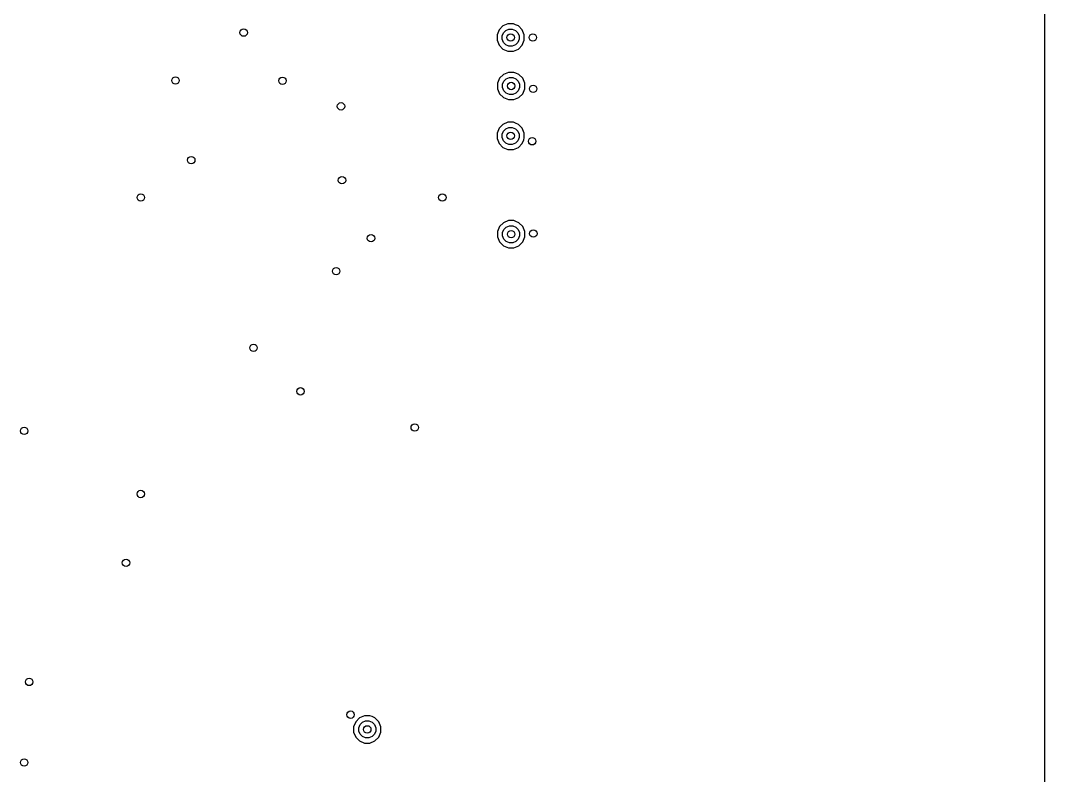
# Model space of a CAD drawing. Extents: x 114.9 to 199.6, y -137.1 to -76.7.
# Drawn here: x 178.87 to 199.58, y -107.12 to -91.84 of the extents above; entities that cross this region are included whole.
import ezdxf

# ---------------------------------------------------------------- set-up
doc = ezdxf.new("R2010")
doc.units = 0
doc.layers.add('BLACK', color=7, linetype='CONTINUOUS')

msp = doc.modelspace()

# ---------------------------------------------------------------- linework, layer by layer
at = {"layer": 'BLACK', "linetype": 'CONTINUOUS'}
for p, q in [((199.5795, -77.402406), (199.5795, -130.397593)), ((188.62394, -91.956444), (188.546444, -92.03394)), ((188.725198, -91.9145), (188.62394, -91.956444)), ((188.7252, -91.9145), (188.725198, -91.9145)), ((188.8348, -91.9145), (188.7252, -91.9145)), ((188.834801, -91.9145), (188.8348, -91.9145)), ((188.876744, -91.931874), (188.834801, -91.9145)), ((188.936058, -91.956443), (188.876744, -91.931874)), ((188.936059, -91.956444), (188.936058, -91.956443)), ((188.936061, -91.956445), (188.936059, -91.956444)), ((189.013555, -92.033939), (188.936061, -91.956445)), ((188.546444, -92.03394), (188.5045, -92.135198)), ((188.5045, -92.135198), (188.5045, -92.1352)), ((188.5045, -92.1352), (188.5045, -92.2448)), ((188.608363, -92.155859), (188.634493, -92.092775)), ((188.608363, -92.224141), (188.608363, -92.155859)), ((188.634493, -92.092775), (188.682775, -92.044493)), ((188.682775, -92.044493), (188.745859, -92.018363)), ((188.745859, -92.018363), (188.814141, -92.018363)), ((188.814141, -92.018363), (188.877225, -92.044493)), ((188.877225, -92.044493), (188.925507, -92.092775)), ((188.925507, -92.092775), (188.951637, -92.155859)), ((188.951637, -92.155859), (188.951637, -92.224141)), ((189.013555, -92.03394), (189.013555, -92.033939)), ((189.013557, -92.033942), (189.013555, -92.03394)), ((189.0555, -92.1352), (189.013557, -92.033942)), ((189.0555, -92.2448), (189.0555, -92.1352)), ((188.5045, -92.2448), (188.546443, -92.346058)), ((188.546443, -92.346058), (188.546444, -92.346059)), ((188.546444, -92.346059), (188.546445, -92.346061)), ((188.546445, -92.346061), (188.623939, -92.423555)), ((188.634493, -92.287225), (188.608363, -92.224141)), ((188.682775, -92.335507), (188.634493, -92.287225)), ((188.745859, -92.361637), (188.682775, -92.335507)), ((188.814141, -92.361637), (188.745859, -92.361637)), ((188.877225, -92.335507), (188.814141, -92.361637)), ((188.925507, -92.287225), (188.877225, -92.335507)), ((188.951637, -92.224141), (188.925507, -92.287225)), ((188.936061, -92.423555), (189.013555, -92.346061)), ((189.013555, -92.34606), (189.013557, -92.346058)), ((189.013555, -92.346061), (189.013555, -92.34606)), ((189.013557, -92.346058), (189.0555, -92.2448)), ((188.623939, -92.423555), (188.62394, -92.423555)), ((188.62394, -92.423555), (188.623942, -92.423557)), ((188.623942, -92.423557), (188.7252, -92.4655)), ((188.7252, -92.4655), (188.725202, -92.4655)), ((188.725202, -92.4655), (188.834798, -92.4655)), ((188.834798, -92.4655), (188.8348, -92.4655)), ((188.8348, -92.4655), (188.936058, -92.423557)), ((188.936058, -92.423557), (188.93606, -92.423555)), ((188.93606, -92.423555), (188.936061, -92.423555)), ((188.63394, -92.936444), (188.556444, -93.01394)), ((188.735198, -92.8945), (188.63394, -92.936444)), ((188.692775, -93.024493), (188.755859, -92.998363)), ((188.7352, -92.8945), (188.735198, -92.8945)), ((188.8448, -92.8945), (188.7352, -92.8945)), ((188.755859, -92.998363), (188.824141, -92.998363)), ((188.824141, -92.998363), (188.887225, -93.024493)), ((188.844801, -92.8945), (188.8448, -92.8945)), ((188.886744, -92.911874), (188.844801, -92.8945)), ((188.946058, -92.936443), (188.886744, -92.911874)), ((188.946059, -92.936444), (188.946058, -92.936443)), ((188.946061, -92.936445), (188.946059, -92.936444)), ((189.023555, -93.013939), (188.946061, -92.936445)), ((188.556444, -93.01394), (188.5145, -93.115198)), ((188.5145, -93.115198), (188.5145, -93.1152)), ((188.5145, -93.1152), (188.5145, -93.2248)), ((188.618363, -93.135859), (188.644493, -93.072775)), ((188.618363, -93.204141), (188.618363, -93.135859)), ((188.644493, -93.267225), (188.618363, -93.204141)), ((188.644493, -93.072775), (188.692775, -93.024493)), ((188.887225, -93.024493), (188.935507, -93.072775)), ((188.935507, -93.072775), (188.961637, -93.135859)), ((188.961637, -93.204141), (188.935507, -93.267225)), ((188.961637, -93.135859), (188.961637, -93.204141)), ((189.023555, -93.01394), (189.023555, -93.013939)), ((189.023557, -93.013942), (189.023555, -93.01394)), ((189.0655, -93.1152), (189.023557, -93.013942)), ((189.064666, -93.193446), (189.0655, -93.191432)), ((189.064666, -93.226813), (189.064666, -93.193446)), ((189.0655, -93.191432), (189.0655, -93.1152)), ((188.5145, -93.2248), (188.556443, -93.326058)), ((188.556443, -93.326058), (188.556444, -93.326059)), ((188.556444, -93.326059), (188.556445, -93.326061)), ((188.556445, -93.326061), (188.633939, -93.403555)), ((188.633939, -93.403555), (188.63394, -93.403555)), ((188.63394, -93.403555), (188.633942, -93.403557)), ((188.633942, -93.403557), (188.7352, -93.4455)), ((188.692775, -93.315507), (188.644493, -93.267225)), ((188.755859, -93.341637), (188.692775, -93.315507)), ((188.824141, -93.341637), (188.755859, -93.341637)), ((188.887225, -93.315507), (188.824141, -93.341637)), ((188.8448, -93.4455), (188.946058, -93.403557)), ((188.935507, -93.267225), (188.887225, -93.315507)), ((188.946058, -93.403557), (188.94606, -93.403555)), ((188.94606, -93.403555), (188.946061, -93.403555)), ((188.946061, -93.403555), (189.023555, -93.326061)), ((189.023555, -93.32606), (189.023557, -93.326058)), ((189.023555, -93.326061), (189.023555, -93.32606)), ((189.023557, -93.326058), (189.064666, -93.226813)), ((188.7352, -93.4455), (188.735202, -93.4455)), ((188.735202, -93.4455), (188.844798, -93.4455)), ((188.844798, -93.4455), (188.8448, -93.4455)), ((188.546444, -94.02394), (188.5045, -94.125198)), ((188.62394, -93.946444), (188.546444, -94.02394)), ((188.725198, -93.9045), (188.62394, -93.946444)), ((188.634493, -94.082775), (188.682775, -94.034493)), ((188.682775, -94.034493), (188.745859, -94.008363)), ((188.7252, -93.9045), (188.725198, -93.9045)), ((188.8348, -93.9045), (188.7252, -93.9045)), ((188.745859, -94.008363), (188.814141, -94.008363)), ((188.814141, -94.008363), (188.877225, -94.034493)), ((188.834801, -93.9045), (188.8348, -93.9045)), ((188.876744, -93.921874), (188.834801, -93.9045)), ((188.936058, -93.946443), (188.876744, -93.921874)), ((188.877225, -94.034493), (188.925507, -94.082775)), ((188.936059, -93.946444), (188.936058, -93.946443)), ((188.936061, -93.946445), (188.936059, -93.946444)), ((189.013555, -94.023939), (188.936061, -93.946445)), ((189.013555, -94.02394), (189.013555, -94.023939)), ((189.013557, -94.023942), (189.013555, -94.02394)), ((189.0555, -94.1252), (189.013557, -94.023942)), ((188.5045, -94.125198), (188.5045, -94.1252)), ((188.5045, -94.1252), (188.5045, -94.2348)), ((188.5045, -94.2348), (188.546443, -94.336058)), ((188.608363, -94.145859), (188.634493, -94.082775)), ((188.608363, -94.214141), (188.608363, -94.145859)), ((188.634493, -94.277225), (188.608363, -94.214141)), ((188.925507, -94.082775), (188.951637, -94.145859)), ((188.951637, -94.214141), (188.925507, -94.277225)), ((188.951637, -94.145859), (188.951637, -94.214141)), ((189.044929, -94.255001), (189.0555, -94.22948)), ((189.0555, -94.22948), (189.0555, -94.1252)), ((188.546443, -94.336058), (188.546444, -94.336059)), ((188.546444, -94.336059), (188.546445, -94.336061)), ((188.546445, -94.336061), (188.623939, -94.413555)), ((188.623939, -94.413555), (188.62394, -94.413555)), ((188.62394, -94.413555), (188.623942, -94.413557)), ((188.623942, -94.413557), (188.7252, -94.4555)), ((188.682775, -94.325507), (188.634493, -94.277225)), ((188.745859, -94.351637), (188.682775, -94.325507)), ((188.7252, -94.4555), (188.725202, -94.4555)), ((188.725202, -94.4555), (188.834798, -94.4555)), ((188.814141, -94.351637), (188.745859, -94.351637)), ((188.877225, -94.325507), (188.814141, -94.351637)), ((188.834798, -94.4555), (188.8348, -94.4555)), ((188.8348, -94.4555), (188.936058, -94.413557)), ((188.925507, -94.277225), (188.877225, -94.325507)), ((188.936058, -94.413557), (188.93606, -94.413555)), ((188.93606, -94.413555), (188.936061, -94.413555)), ((188.936061, -94.413555), (189.013555, -94.336061)), ((189.013555, -94.33606), (189.013557, -94.336058)), ((189.013555, -94.336061), (189.013555, -94.33606)), ((189.013557, -94.336058), (189.044929, -94.26032)), ((189.044929, -94.26032), (189.044929, -94.255001)), ((188.735198, -95.8945), (188.63394, -95.936444)), ((188.7352, -95.8945), (188.735198, -95.8945)), ((188.8448, -95.8945), (188.7352, -95.8945)), ((188.844801, -95.8945), (188.8448, -95.8945)), ((188.886744, -95.911874), (188.844801, -95.8945)), ((188.556444, -96.01394), (188.5145, -96.115198)), ((188.5145, -96.115198), (188.5145, -96.1152)), ((188.5145, -96.1152), (188.5145, -96.2248)), ((188.63394, -95.936444), (188.556444, -96.01394)), ((188.618363, -96.135859), (188.644493, -96.072775)), ((188.644493, -96.072775), (188.692775, -96.024493)), ((188.692775, -96.024493), (188.755859, -95.998363)), ((188.755859, -95.998363), (188.824141, -95.998363)), ((188.824141, -95.998363), (188.887225, -96.024493)), ((188.946058, -95.936443), (188.886744, -95.911874)), ((188.887225, -96.024493), (188.935507, -96.072775)), ((188.935507, -96.072775), (188.961637, -96.135859)), ((188.946059, -95.936444), (188.946058, -95.936443)), ((188.946061, -95.936445), (188.946059, -95.936444)), ((189.023555, -96.013939), (188.946061, -95.936445)), ((189.023555, -96.01394), (189.023555, -96.013939)), ((189.023557, -96.013942), (189.023555, -96.01394)), ((189.0655, -96.1152), (189.023557, -96.013942)), ((189.0655, -96.2248), (189.0655, -96.1152)), ((188.5145, -96.2248), (188.556443, -96.326058)), ((188.618363, -96.204141), (188.618363, -96.135859)), ((188.644493, -96.267225), (188.618363, -96.204141)), ((188.692775, -96.315507), (188.644493, -96.267225)), ((188.755859, -96.341637), (188.692775, -96.315507)), ((188.887225, -96.315507), (188.824141, -96.341637)), ((188.935507, -96.267225), (188.887225, -96.315507)), ((188.961637, -96.204141), (188.935507, -96.267225)), ((188.961637, -96.135859), (188.961637, -96.204141)), ((189.023557, -96.326058), (189.0655, -96.2248)), ((188.556443, -96.326058), (188.556444, -96.326059)), ((188.556444, -96.326059), (188.556445, -96.326061)), ((188.556445, -96.326061), (188.633939, -96.403555)), ((188.633939, -96.403555), (188.63394, -96.403555)), ((188.63394, -96.403555), (188.633942, -96.403557)), ((188.633942, -96.403557), (188.7352, -96.4455)), ((188.7352, -96.4455), (188.735202, -96.4455)), ((188.735202, -96.4455), (188.844798, -96.4455)), ((188.824141, -96.341637), (188.755859, -96.341637)), ((188.844798, -96.4455), (188.8448, -96.4455)), ((188.8448, -96.4455), (188.946058, -96.403557)), ((188.946058, -96.403557), (188.94606, -96.403555)), ((188.94606, -96.403555), (188.946061, -96.403555)), ((188.946061, -96.403555), (189.023555, -96.326061)), ((189.023555, -96.32606), (189.023557, -96.326058)), ((189.023555, -96.326061), (189.023555, -96.32606)), ((185.646444, -106.03394), (185.6045, -106.135198)), ((185.72394, -105.956444), (185.646444, -106.03394)), ((185.825198, -105.9145), (185.72394, -105.956444)), ((185.734493, -106.092775), (185.782775, -106.044493)), ((185.782775, -106.044493), (185.845859, -106.018363)), ((185.8252, -105.9145), (185.825198, -105.9145)), ((185.9348, -105.9145), (185.8252, -105.9145)), ((185.845859, -106.018363), (185.914141, -106.018363)), ((185.914141, -106.018363), (185.977225, -106.044493)), ((185.934801, -105.9145), (185.9348, -105.9145)), ((185.976744, -105.931874), (185.934801, -105.9145)), ((186.036058, -105.956443), (185.976744, -105.931874)), ((185.977225, -106.044493), (186.025507, -106.092775)), ((186.036059, -105.956444), (186.036058, -105.956443)), ((186.036061, -105.956445), (186.036059, -105.956444)), ((186.113555, -106.033939), (186.036061, -105.956445)), ((186.113555, -106.03394), (186.113555, -106.033939)), ((186.113557, -106.033942), (186.113555, -106.03394)), ((186.1555, -106.1352), (186.113557, -106.033942)), ((185.6045, -106.135198), (185.6045, -106.1352)), ((185.6045, -106.1352), (185.6045, -106.2448)), ((185.6045, -106.2448), (185.646443, -106.346058)), ((185.708363, -106.155859), (185.734493, -106.092775)), ((185.708363, -106.224141), (185.708363, -106.155859)), ((185.734493, -106.287225), (185.708363, -106.224141)), ((186.025507, -106.092775), (186.051637, -106.155859)), ((186.051637, -106.224141), (186.025507, -106.287225)), ((186.051637, -106.155859), (186.051637, -106.224141)), ((186.113557, -106.346058), (186.1555, -106.2448)), ((186.1555, -106.2448), (186.1555, -106.1352)), ((185.646443, -106.346058), (185.646444, -106.346059)), ((185.646444, -106.346059), (185.646445, -106.346061)), ((185.646445, -106.346061), (185.723939, -106.423555)), ((185.723939, -106.423555), (185.72394, -106.423555)), ((185.72394, -106.423555), (185.723942, -106.423557)), ((185.723942, -106.423557), (185.8252, -106.4655)), ((185.782775, -106.335507), (185.734493, -106.287225)), ((185.845859, -106.361637), (185.782775, -106.335507)), ((185.8252, -106.4655), (185.825202, -106.4655)), ((185.825202, -106.4655), (185.934798, -106.4655)), ((185.914141, -106.361637), (185.845859, -106.361637)), ((185.977225, -106.335507), (185.914141, -106.361637)), ((185.934798, -106.4655), (185.9348, -106.4655)), ((185.9348, -106.4655), (186.036058, -106.423557)), ((186.025507, -106.287225), (185.977225, -106.335507)), ((186.036058, -106.423557), (186.03606, -106.423555)), ((186.03606, -106.423555), (186.036061, -106.423555)), ((186.036061, -106.423555), (186.113555, -106.346061)), ((186.113555, -106.34606), (186.113557, -106.346058)), ((186.113555, -106.346061), (186.113555, -106.34606))]:
    msp.add_line(p, q, dxfattribs=at)
at = {"layer": 'BLACK'}
for centre in [(183.38, -92.09), (188.78, -92.19), (189.230003, -92.19), (182, -93.06), (184.163624, -93.064568), (188.79, -93.17), (189.236303, -93.227587), (185.348736, -93.581747), (188.78, -94.18), (189.216566, -94.289142), (182.32, -94.67), (185.368259, -95.077667), (181.298, -95.426), (187.398, -95.426), (188.79, -96.17), (189.239808, -96.15677), (185.955486, -96.251323), (185.250865, -96.917908), (183.58, -98.47), (184.53, -99.35), (186.84, -100.08), (178.94, -100.15), (181.298, -101.426), (181, -102.82), (179.04, -105.23), (185.542177, -105.892716), (185.88, -106.19), (178.94, -106.86)]:
    msp.add_circle(centre, 0.075, dxfattribs=at)
at = {"layer": 'WHITE'}
for centre in [(183.38, -92.09), (188.78, -92.19), (189.230003, -92.19), (182, -93.06), (184.163624, -93.064568), (188.79, -93.17), (189.236303, -93.227587), (185.348736, -93.581747), (188.78, -94.18), (189.216566, -94.289142), (182.32, -94.67), (185.368259, -95.077667), (181.298, -95.426), (187.398, -95.426), (188.79, -96.17), (189.239808, -96.15677), (185.955486, -96.251323), (185.250865, -96.917908), (183.58, -98.47), (184.53, -99.35), (186.84, -100.08), (178.94, -100.15), (181.298, -101.426), (181, -102.82), (179.04, -105.23), (185.542177, -105.892716), (185.88, -106.19), (178.94, -106.86)]:
    msp.add_circle(centre, 0.075, dxfattribs=at)

doc.saveas('drawing.dxf')
